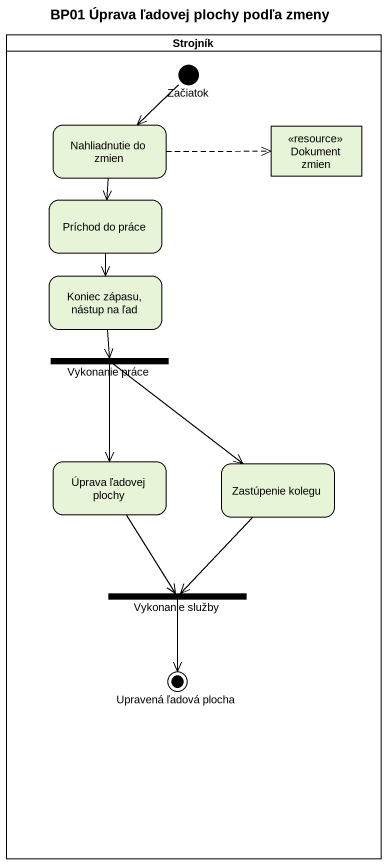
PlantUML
@startuml
title BP01 Úprava ľadovej plochy podľa zmeny
hide empty description
state Strojník <<partition>> {
  state Začiatok <<start>>
  state "Nahliadnutie do zmien" as Nahliadnutie_do_zmien
  state "Dokument zmien" as Dokument_zmien <<resource>>
  state "Príchod do práce" as Príchod_do_práce
  state "Koniec zápasu, nástup na ľad" as Koniec_zápasu_nástup_na_ľad
  state "Vykonanie práce" as Vykonanie_práce <<fork>>
  state "Úprava ľadovej plochy" as Úprava_ľadovej_plochy
  state "Zastúpenie kolegu" as Zastúpenie_kolegu
  state "Vykonanie služby" as Vykonanie_služby <<join>>
  state "Upravená ľadová plocha" as Upravená_ľadová_plocha <<end>>
}
Začiatok --> Nahliadnutie_do_zmien
Nahliadnutie_do_zmien -right[dashed]-> Dokument_zmien
Nahliadnutie_do_zmien --> Príchod_do_práce
Príchod_do_práce --> Koniec_zápasu_nástup_na_ľad
Koniec_zápasu_nástup_na_ľad --> Vykonanie_práce
Vykonanie_práce --> Úprava_ľadovej_plochy
Vykonanie_práce --> Zastúpenie_kolegu
Úprava_ľadovej_plochy --> Vykonanie_služby
Zastúpenie_kolegu --> Vykonanie_služby
Vykonanie_služby --> Upravená_ľadová_plocha
@enduml
